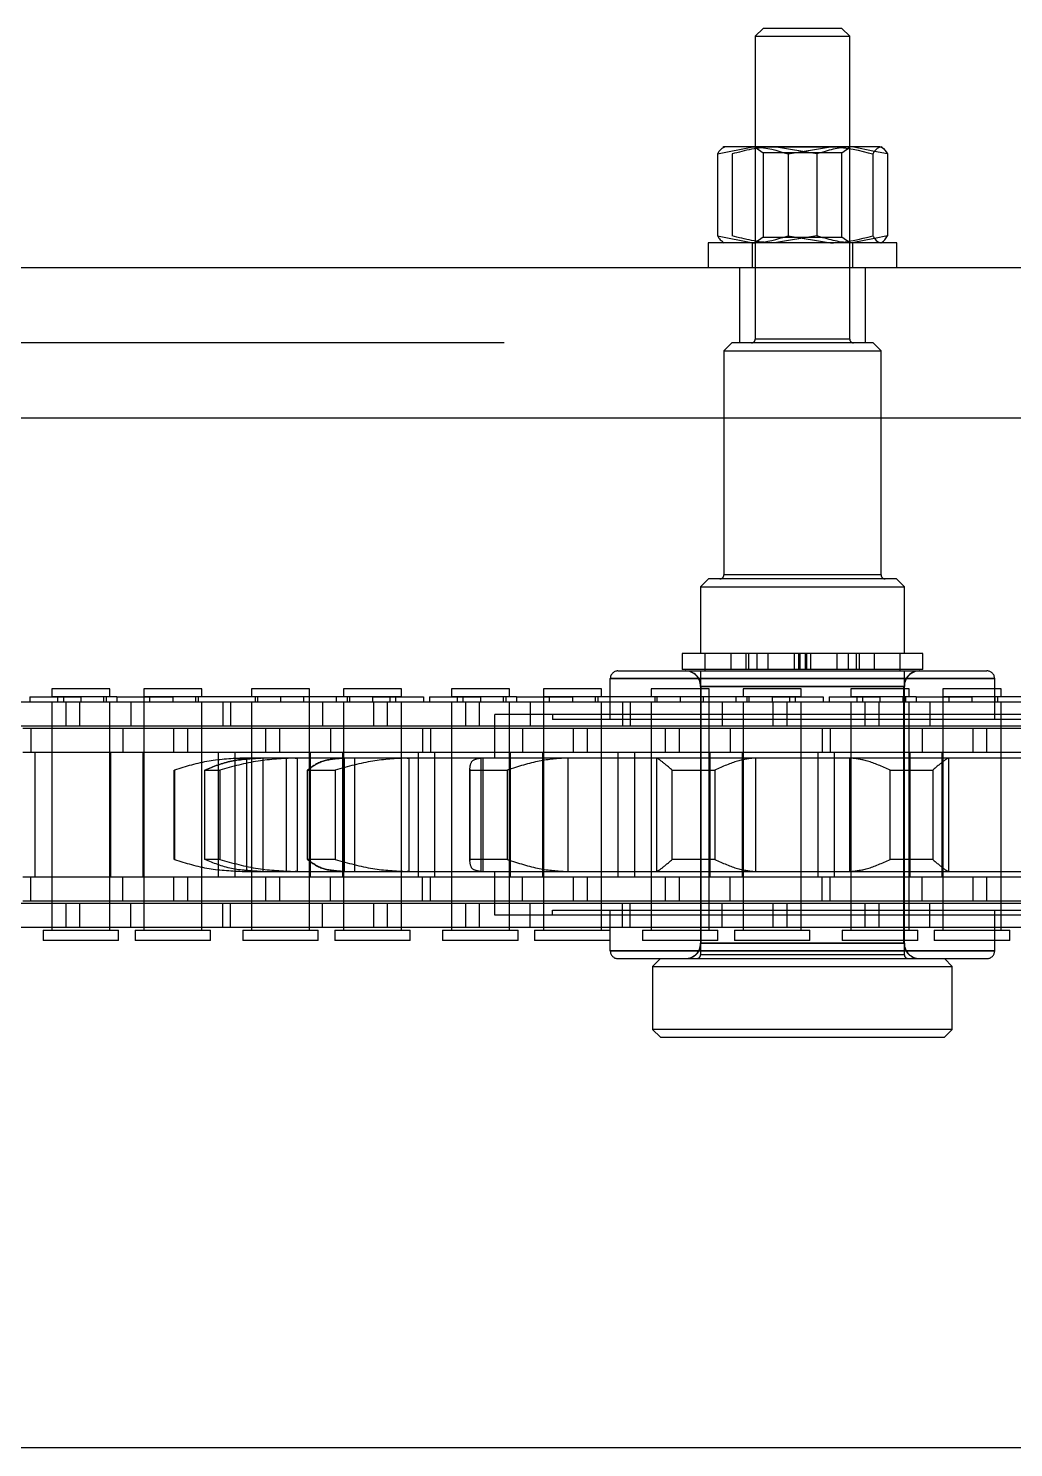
# Model space of a CAD drawing. Header units: metres. Extents: x 0 to 21025, y 0 to 14850.
# Drawn here: x 2607.2 to 2669.8, y 9261.1 to 9351.4 of the extents above; entities that cross this region are included whole.
import ezdxf

# ---------------------------------------------------------------- set-up
doc = ezdxf.new("R2010")
doc.units = ezdxf.units.M
doc.header["$LTSCALE"] = 25
doc.linetypes.add('HIDDEN2', pattern=[4.7625, 3.175, -1.5875])
doc.layers.add('SL4', color=4, linetype='Continuous')
doc.layers.add('ST1', color=7, linetype='HIDDEN2')

msp = doc.modelspace()

# ---------------------------------------------------------------- linework, layer by layer
at = {"layer": 'SL4'}
for p, q in [((2653.904, 9351.384), (2653.404, 9350.884)), ((2658.904, 9351.384), (2653.904, 9351.384)), ((2659.404, 9350.884), (2658.904, 9351.384)), ((2653.404, 9350.884), (2653.404, 9343.849)), ((2653.404, 9350.884), (2659.404, 9350.884)), ((2659.404, 9343.849), (2659.404, 9350.884)), ((2651.01, 9343.402), (2653.249, 9343.849)), ((2651.404, 9343.849), (2651.34, 9343.812)), ((2653.249, 9343.849), (2651.406, 9343.849)), ((2658.186, 9343.849), (2653.249, 9343.849)), ((2655.489, 9343.402), (2658.186, 9343.849)), ((2661.341, 9343.849), (2658.186, 9343.849)), ((2661.468, 9343.812), (2661.404, 9343.849)), ((2651.01, 9343.402), (2651.01, 9338.195)), ((2655.489, 9343.402), (2655.489, 9338.195)), ((2660.883, 9343.402), (2660.883, 9338.195)), ((2661.799, 9343.402), (2660.983, 9343.565)), ((2661.799, 9343.402), (2661.799, 9338.195)), ((2650.404, 9337.749), (2650.404, 9336.149)), ((2662.404, 9337.749), (2650.404, 9337.749)), ((2651.01, 9338.195), (2653.249, 9337.749)), ((2651.34, 9337.786), (2651.404, 9337.749)), ((2655.489, 9338.195), (2658.186, 9337.749)), ((2661.799, 9338.195), (2660.983, 9338.032)), ((2661.404, 9337.749), (2661.468, 9337.786)), ((2662.404, 9336.149), (2662.404, 9337.749)), ((2875.564, 9336.149), (1925.562, 9336.149)), ((2085.802, 9326.624), (2875.564, 9326.624)), ((2085.807, 9261.149), (2875.564, 9261.149))]:
    msp.add_line(p, q, dxfattribs=at)
for points, knots in [([(2651.01, 9343.402), (2651.048, 9343.469), (2651.197, 9343.731), (2651.352, 9343.799), (2651.467, 9343.849)], [0, 0, 0, 0, 0.257551, 1, 1, 1, 1]), ([(2653.249, 9343.849), (2653.302, 9343.848), (2654.059, 9343.842), (2654.8, 9343.614), (2655.489, 9343.402)], [0, 0, 0, 0, 0.0702006, 1, 1, 1, 1]), ([(2658.186, 9343.849), (2658.25, 9343.848), (2659.161, 9343.842), (2660.053, 9343.614), (2660.883, 9343.402)], [0, 0, 0, 0, 0.070201, 1, 1, 1, 1]), ([(2660.883, 9343.402), (2660.922, 9343.469), (2661.071, 9343.731), (2661.226, 9343.799), (2661.341, 9343.849)], [0, 0, 0, 0, 0.257551, 1, 1, 1, 1]), ([(2661.341, 9343.849), (2661.383, 9343.842), (2661.537, 9343.817), (2661.688, 9343.577), (2661.799, 9343.402)], [0, 0, 0, 0, 0.268634, 1, 1, 1, 1]), ([(2651.01, 9338.195), (2651.048, 9338.126), (2651.156, 9337.932), (2651.269, 9337.878), (2651.341, 9337.843)], [0, 0, 0, 0, 0.354732, 1, 1, 1, 1]), ([(2653.249, 9337.749), (2653.302, 9337.749), (2654.059, 9337.755), (2654.8, 9337.983), (2655.489, 9338.195)], [0, 0, 0, 0, 0.0702006, 1, 1, 1, 1]), ([(2658.186, 9337.749), (2658.25, 9337.749), (2659.161, 9337.755), (2660.053, 9337.983), (2660.883, 9338.195)], [0, 0, 0, 0, 0.070201, 1, 1, 1, 1]), ([(2660.883, 9338.195), (2660.922, 9338.128), (2661.071, 9337.866), (2661.226, 9337.799), (2661.341, 9337.749)], [0, 0, 0, 0, 0.257551, 1, 1, 1, 1]), ([(2661.341, 9337.749), (2661.383, 9337.755), (2661.537, 9337.78), (2661.688, 9338.02), (2661.799, 9338.195)], [0, 0, 0, 0, 0.268634, 1, 1, 1, 1])]:
    msp.add_open_spline(points, degree=3, knots=knots, dxfattribs=at)
at = {"layer": 'ST1'}
for p, q in [((2653.404, 9343.849), (2653.404, 9331.634)), ((2657.32, 9343.402), (2654.622, 9343.849)), ((2659.404, 9331.634), (2659.404, 9343.849)), ((2659.404, 9343.823), (2659.404, 9343.849)), ((2660.983, 9343.565), (2659.559, 9343.849)), ((2651.925, 9343.402), (2651.925, 9338.195)), ((2659.404, 9343.823), (2653.404, 9343.823)), ((2653.404, 9343.823), (2653.904, 9343.473)), ((2658.904, 9343.473), (2653.904, 9343.473)), ((2653.904, 9343.473), (2653.904, 9338.099)), ((2657.32, 9343.402), (2657.32, 9338.195)), ((2658.904, 9343.473), (2659.404, 9343.823)), ((2658.904, 9338.099), (2658.904, 9343.473)), ((2653.204, 9337.749), (2653.204, 9336.149)), ((2653.904, 9338.099), (2653.404, 9337.749)), ((2653.904, 9338.099), (2658.904, 9338.099)), ((2657.32, 9338.195), (2654.622, 9337.749)), ((2659.404, 9337.749), (2658.904, 9338.099)), ((2660.983, 9338.032), (2659.559, 9337.749)), ((2659.604, 9336.149), (2659.604, 9337.749)), ((2652.404, 9336.149), (2652.404, 9331.386)), ((2660.404, 9331.386), (2660.404, 9336.149)), ((2875.564, 9331.386), (1875.564, 9331.386)), ((2651.904, 9331.384), (2651.404, 9330.884)), ((2660.904, 9331.384), (2651.904, 9331.384)), ((2659.404, 9331.634), (2653.404, 9331.634)), ((2661.404, 9330.884), (2660.904, 9331.384)), ((2651.404, 9330.884), (2661.404, 9330.884)), ((2651.404, 9330.884), (2651.404, 9316.634)), ((2661.404, 9316.634), (2661.404, 9330.884)), ((2085.802, 9326.624), (2875.564, 9326.624)), ((2650.429, 9316.384), (2649.929, 9315.884)), ((2649.929, 9315.884), (2662.879, 9315.884)), ((2649.929, 9315.884), (2649.929, 9311.629)), ((2662.379, 9316.384), (2650.429, 9316.384)), ((2661.404, 9316.634), (2651.451, 9316.634)), ((2662.879, 9315.884), (2662.379, 9316.384)), ((2662.879, 9311.629), (2662.879, 9315.884)), ((2664.048, 9311.629), (2648.761, 9311.629)), ((2648.761, 9311.629), (2648.761, 9310.629)), ((2650.204, 9311.629), (2650.204, 9310.529)), ((2650.204, 9311.629), (2650.204, 9310.629)), ((2651.857, 9311.629), (2651.857, 9310.629)), ((2652.808, 9311.629), (2652.808, 9310.629)), ((2652.983, 9311.629), (2652.983, 9310.629)), ((2653.5, 9311.629), (2653.5, 9310.629)), ((2654.204, 9311.629), (2654.204, 9310.629)), ((2655.904, 9310.629), (2655.904, 9311.629)), ((2656.154, 9311.629), (2656.154, 9310.629)), ((2656.243, 9311.629), (2656.243, 9310.629)), ((2656.566, 9311.629), (2656.566, 9310.629)), ((2656.654, 9311.629), (2656.654, 9310.629)), ((2656.904, 9311.629), (2656.904, 9310.629)), ((2658.604, 9310.629), (2658.604, 9311.629)), ((2659.308, 9311.629), (2659.308, 9310.629)), ((2659.825, 9311.629), (2659.825, 9310.629)), ((2660, 9311.629), (2660, 9310.629)), ((2660.951, 9311.629), (2660.951, 9310.629)), ((2662.604, 9310.529), (2662.604, 9311.629)), ((2662.604, 9310.629), (2662.604, 9311.629)), ((2664.048, 9310.629), (2664.048, 9311.629)), ((2644.678, 9310.529), (2668.131, 9310.529)), ((2664.048, 9310.629), (2648.761, 9310.629)), ((2649.929, 9310.529), (2649.929, 9292.489)), ((2662.879, 9292.489), (2662.879, 9310.529)), ((2644.189, 9310.04), (2668.619, 9310.04)), ((2644.189, 9307.44), (2644.189, 9310.04)), ((2668.619, 9310.04), (2644.189, 9310.04)), ((2649.929, 9309.551), (2649.929, 9293.216)), ((2662.855, 9309.551), (2649.954, 9309.551)), ((2649.954, 9309.551), (2649.954, 9293.216)), ((2649.954, 9309.551), (2662.855, 9309.551)), ((2662.855, 9293.216), (2662.855, 9309.551)), ((2662.879, 9293.216), (2662.879, 9309.551)), ((2668.619, 9310.04), (2668.619, 9307.44)), ((2607.3, 9308.873), (2607.3, 9308.541)), ((2607.3, 9308.873), (2610.531, 9308.873)), ((2612.376, 9309.384), (2608.686, 9309.384)), ((2608.686, 9309.384), (2608.686, 9308.91)), ((2608.686, 9308.91), (2612.376, 9308.91)), ((2609.055, 9308.91), (2609.055, 9308.541)), ((2609.424, 9308.873), (2609.424, 9308.541)), ((2610.531, 9308.873), (2610.531, 9308.541)), ((2612.827, 9308.873), (2610.531, 9308.873)), ((2612.007, 9308.541), (2612.007, 9308.91)), ((2612.15, 9308.873), (2612.15, 9308.541)), ((2612.376, 9308.91), (2612.376, 9309.384)), ((2612.827, 9308.873), (2616.379, 9308.873)), ((2612.827, 9308.873), (2612.827, 9308.541)), ((2618.224, 9309.384), (2614.534, 9309.384)), ((2614.534, 9309.384), (2614.534, 9308.91)), ((2614.534, 9308.91), (2618.224, 9308.91)), ((2614.534, 9308.873), (2614.534, 9307.021)), ((2614.903, 9308.91), (2614.903, 9308.541)), ((2616.379, 9308.873), (2616.379, 9308.541)), ((2629.079, 9308.873), (2616.379, 9308.873)), ((2617.855, 9308.541), (2617.855, 9308.91)), ((2617.998, 9308.873), (2617.998, 9308.541)), ((2618.224, 9308.91), (2618.224, 9309.384)), ((2625.076, 9309.384), (2621.386, 9309.384)), ((2621.386, 9309.384), (2621.386, 9308.91)), ((2621.386, 9308.91), (2625.076, 9308.91)), ((2621.612, 9308.873), (2621.612, 9308.541)), ((2621.755, 9308.91), (2621.755, 9308.541)), ((2623.231, 9308.873), (2623.231, 9308.541)), ((2624.707, 9308.541), (2624.707, 9308.91)), ((2625.076, 9308.91), (2625.076, 9309.384)), ((2625.076, 9307.021), (2625.076, 9308.873)), ((2626.783, 9308.541), (2626.783, 9308.873)), ((2630.924, 9309.384), (2627.234, 9309.384)), ((2627.234, 9309.384), (2627.234, 9308.91)), ((2627.234, 9308.91), (2630.924, 9308.91)), ((2627.46, 9308.873), (2627.46, 9308.541)), ((2627.603, 9308.91), (2627.603, 9308.541)), ((2629.079, 9308.873), (2629.079, 9308.541)), ((2629.079, 9308.873), (2632.309, 9308.873)), ((2630.186, 9308.873), (2630.186, 9308.541)), ((2630.555, 9308.541), (2630.555, 9308.91)), ((2630.924, 9308.91), (2630.924, 9309.384)), ((2632.309, 9308.873), (2632.309, 9308.541)), ((2632.7, 9308.873), (2632.7, 9308.541)), ((2632.7, 9308.873), (2635.931, 9308.873)), ((2637.776, 9309.384), (2634.086, 9309.384)), ((2634.086, 9309.384), (2634.086, 9308.91)), ((2634.086, 9308.91), (2637.776, 9308.91)), ((2634.455, 9308.91), (2634.455, 9308.541)), ((2634.824, 9308.873), (2634.824, 9308.541)), ((2635.931, 9308.873), (2635.931, 9308.541)), ((2638.227, 9308.873), (2635.931, 9308.873)), ((2637.407, 9308.541), (2637.407, 9308.91)), ((2637.55, 9308.873), (2637.55, 9308.541)), ((2637.776, 9308.91), (2637.776, 9309.384)), ((2638.227, 9308.873), (2641.779, 9308.873)), ((2638.227, 9308.873), (2638.227, 9308.541)), ((2643.624, 9309.384), (2639.934, 9309.384)), ((2639.934, 9309.384), (2639.934, 9308.91)), ((2639.934, 9308.91), (2643.624, 9308.91)), ((2639.934, 9308.873), (2639.934, 9307.021)), ((2640.303, 9308.91), (2640.303, 9308.541)), ((2641.779, 9308.873), (2641.779, 9308.541)), ((2654.479, 9308.873), (2641.779, 9308.873)), ((2643.255, 9308.541), (2643.255, 9308.91)), ((2643.398, 9308.873), (2643.398, 9308.541)), ((2643.624, 9308.91), (2643.624, 9309.384)), ((2650.476, 9309.384), (2646.786, 9309.384)), ((2646.786, 9309.384), (2646.786, 9308.91)), ((2646.786, 9308.91), (2650.476, 9308.91)), ((2647.012, 9308.873), (2647.012, 9308.541)), ((2647.155, 9308.91), (2647.155, 9308.541)), ((2648.631, 9308.873), (2648.631, 9308.541)), ((2650.107, 9308.541), (2650.107, 9308.91)), ((2650.476, 9308.91), (2650.476, 9309.384)), ((2650.476, 9307.021), (2650.476, 9308.873)), ((2652.183, 9308.541), (2652.183, 9308.873)), ((2656.324, 9309.384), (2652.634, 9309.384)), ((2652.634, 9309.384), (2652.634, 9308.91)), ((2652.634, 9308.91), (2656.324, 9308.91)), ((2652.86, 9308.873), (2652.86, 9308.541)), ((2653.003, 9308.91), (2653.003, 9308.541)), ((2654.479, 9308.873), (2654.479, 9308.541)), ((2654.479, 9308.873), (2657.709, 9308.873)), ((2655.586, 9308.873), (2655.586, 9308.541)), ((2655.955, 9308.541), (2655.955, 9308.91)), ((2656.324, 9308.91), (2656.324, 9309.384)), ((2657.709, 9308.873), (2657.709, 9308.541)), ((2658.1, 9308.873), (2658.1, 9308.541)), ((2658.1, 9308.873), (2661.331, 9308.873)), ((2663.176, 9309.384), (2659.486, 9309.384)), ((2659.486, 9309.384), (2659.486, 9308.91)), ((2659.486, 9308.91), (2663.176, 9308.91)), ((2659.855, 9308.91), (2659.855, 9308.541)), ((2660.224, 9308.873), (2660.224, 9308.541)), ((2661.331, 9308.873), (2661.331, 9308.541)), ((2663.627, 9308.873), (2661.331, 9308.873)), ((2662.807, 9308.541), (2662.807, 9308.91)), ((2662.95, 9308.873), (2662.95, 9308.541)), ((2663.176, 9308.91), (2663.176, 9309.384)), ((2663.627, 9308.873), (2667.179, 9308.873)), ((2663.627, 9308.873), (2663.627, 9308.541)), ((2669.024, 9309.384), (2665.334, 9309.384)), ((2665.334, 9309.384), (2665.334, 9308.91)), ((2665.334, 9308.91), (2669.024, 9308.91)), ((2665.334, 9308.873), (2665.334, 9307.021)), ((2665.703, 9308.91), (2665.703, 9308.541)), ((2667.179, 9308.873), (2667.179, 9308.541)), ((2679.879, 9308.873), (2667.179, 9308.873)), ((2668.655, 9308.541), (2668.655, 9308.91)), ((2668.798, 9308.873), (2668.798, 9308.541)), ((2669.024, 9308.91), (2669.024, 9309.384)), ((2609.599, 9308.541), (2600.504, 9308.541)), ((2608.686, 9308.541), (2608.686, 9307.021)), ((2608.686, 9308.541), (2608.686, 9294.042)), ((2610.459, 9308.541), (2609.599, 9308.541)), ((2609.599, 9307.021), (2609.599, 9308.541)), ((2619.554, 9308.541), (2610.459, 9308.541)), ((2610.459, 9308.541), (2610.459, 9307.021)), ((2612.376, 9307.021), (2612.376, 9308.541)), ((2612.376, 9294.042), (2612.376, 9308.541)), ((2613.706, 9308.541), (2613.706, 9307.021)), ((2614.534, 9308.541), (2614.534, 9294.042)), ((2618.224, 9307.021), (2618.224, 9308.541)), ((2618.224, 9294.042), (2618.224, 9308.541)), ((2619.554, 9308.541), (2619.554, 9307.021)), ((2625.904, 9308.541), (2619.554, 9308.541)), ((2620.056, 9308.541), (2620.056, 9307.021)), ((2621.386, 9308.541), (2621.386, 9307.021)), ((2621.386, 9308.541), (2621.386, 9294.042)), ((2625.076, 9294.042), (2625.076, 9308.541)), ((2625.904, 9308.541), (2625.904, 9307.021)), ((2634.999, 9308.541), (2625.904, 9308.541)), ((2627.234, 9308.541), (2627.234, 9307.021)), ((2627.234, 9308.541), (2627.234, 9294.042)), ((2629.151, 9307.021), (2629.151, 9308.541)), ((2630.011, 9308.541), (2630.011, 9307.021)), ((2630.924, 9307.021), (2630.924, 9308.541)), ((2630.924, 9294.042), (2630.924, 9308.541)), ((2634.086, 9308.541), (2634.086, 9307.021)), ((2634.086, 9308.541), (2634.086, 9294.042)), ((2635.859, 9308.541), (2634.999, 9308.541)), ((2634.999, 9307.021), (2634.999, 9308.541)), ((2644.954, 9308.541), (2635.859, 9308.541)), ((2635.859, 9308.541), (2635.859, 9307.021)), ((2675.948, 9307.759), (2636.86, 9307.759)), ((2636.86, 9304.989), (2636.86, 9307.759)), ((2637.776, 9307.021), (2637.776, 9308.541)), ((2637.776, 9294.042), (2637.776, 9308.541)), ((2639.106, 9308.541), (2639.106, 9307.021)), ((2639.934, 9308.541), (2639.934, 9294.042)), ((2640.525, 9307.759), (2640.525, 9307.44)), ((2643.624, 9307.021), (2643.624, 9308.541)), ((2643.624, 9294.042), (2643.624, 9308.541)), ((2644.954, 9308.541), (2644.954, 9307.021)), ((2651.304, 9308.541), (2644.954, 9308.541)), ((2645.456, 9308.541), (2645.456, 9307.021)), ((2646.786, 9308.541), (2646.786, 9307.021)), ((2646.786, 9308.541), (2646.786, 9294.042)), ((2650.476, 9294.042), (2650.476, 9308.541)), ((2651.304, 9308.541), (2651.304, 9307.021)), ((2660.399, 9308.541), (2651.304, 9308.541)), ((2652.634, 9308.541), (2652.634, 9307.021)), ((2652.634, 9308.541), (2652.634, 9294.042)), ((2654.551, 9307.021), (2654.551, 9308.541)), ((2655.411, 9308.541), (2655.411, 9307.021)), ((2656.324, 9307.021), (2656.324, 9308.541)), ((2656.324, 9294.042), (2656.324, 9308.541)), ((2659.486, 9308.541), (2659.486, 9307.021)), ((2659.486, 9308.541), (2659.486, 9294.042)), ((2661.259, 9308.541), (2660.399, 9308.541)), ((2660.399, 9307.021), (2660.399, 9308.541)), ((2670.354, 9308.541), (2661.259, 9308.541)), ((2661.259, 9308.541), (2661.259, 9307.021)), ((2663.176, 9307.021), (2663.176, 9308.541)), ((2663.176, 9294.042), (2663.176, 9308.541)), ((2664.506, 9308.541), (2664.506, 9307.021)), ((2665.334, 9308.541), (2665.334, 9294.042)), ((2669.024, 9307.021), (2669.024, 9308.541)), ((2669.024, 9294.042), (2669.024, 9308.541)), ((2609.599, 9307.021), (2600.504, 9307.021)), ((2613.204, 9306.869), (2606.854, 9306.869)), ((2607.356, 9306.869), (2607.356, 9305.349)), ((2608.686, 9306.869), (2608.686, 9305.349)), ((2610.459, 9307.021), (2609.599, 9307.021)), ((2619.554, 9307.021), (2610.459, 9307.021)), ((2612.376, 9305.349), (2612.376, 9306.869)), ((2613.204, 9306.869), (2613.204, 9305.349)), ((2622.299, 9306.869), (2613.204, 9306.869)), ((2614.534, 9306.869), (2614.534, 9305.349)), ((2616.451, 9305.349), (2616.451, 9306.869)), ((2617.311, 9306.869), (2617.311, 9305.349)), ((2618.224, 9305.349), (2618.224, 9306.869)), ((2625.904, 9307.021), (2619.554, 9307.021)), ((2621.386, 9306.869), (2621.386, 9305.349)), ((2623.159, 9306.869), (2622.299, 9306.869)), ((2622.299, 9305.349), (2622.299, 9306.869)), ((2632.254, 9306.869), (2623.159, 9306.869)), ((2623.159, 9306.869), (2623.159, 9305.349)), ((2625.076, 9305.349), (2625.076, 9306.869)), ((2634.999, 9307.021), (2625.904, 9307.021)), ((2626.406, 9306.869), (2626.406, 9305.349)), ((2627.234, 9306.869), (2627.234, 9305.349)), ((2630.924, 9305.349), (2630.924, 9306.869)), ((2632.254, 9306.869), (2632.254, 9305.349)), ((2638.604, 9306.869), (2632.254, 9306.869)), ((2632.756, 9306.869), (2632.756, 9305.349)), ((2634.086, 9306.869), (2634.086, 9305.349)), ((2635.859, 9307.021), (2634.999, 9307.021)), ((2644.954, 9307.021), (2635.859, 9307.021)), ((2637.776, 9305.349), (2637.776, 9306.869)), ((2638.604, 9306.869), (2638.604, 9305.349)), ((2647.699, 9306.869), (2638.604, 9306.869)), ((2639.934, 9306.869), (2639.934, 9305.349)), ((2672.284, 9307.44), (2640.525, 9307.44)), ((2641.851, 9305.349), (2641.851, 9306.869)), ((2642.711, 9306.869), (2642.711, 9305.349)), ((2643.624, 9305.349), (2643.624, 9306.869)), ((2651.304, 9307.021), (2644.954, 9307.021)), ((2646.786, 9306.869), (2646.786, 9305.349)), ((2648.559, 9306.869), (2647.699, 9306.869)), ((2647.699, 9305.349), (2647.699, 9306.869)), ((2657.654, 9306.869), (2648.559, 9306.869)), ((2648.559, 9306.869), (2648.559, 9305.349)), ((2650.476, 9305.349), (2650.476, 9306.869)), ((2660.399, 9307.021), (2651.304, 9307.021)), ((2651.806, 9306.869), (2651.806, 9305.349)), ((2652.634, 9306.869), (2652.634, 9305.349)), ((2656.324, 9305.349), (2656.324, 9306.869)), ((2657.654, 9306.869), (2657.654, 9305.349)), ((2664.004, 9306.869), (2657.654, 9306.869)), ((2658.156, 9306.869), (2658.156, 9305.349)), ((2659.486, 9306.869), (2659.486, 9305.349)), ((2661.259, 9307.021), (2660.399, 9307.021)), ((2670.354, 9307.021), (2661.259, 9307.021)), ((2663.176, 9305.349), (2663.176, 9306.869)), ((2664.004, 9306.869), (2664.004, 9305.349)), ((2673.099, 9306.869), (2664.004, 9306.869)), ((2665.334, 9306.869), (2665.334, 9305.349)), ((2667.251, 9305.349), (2667.251, 9306.869)), ((2668.111, 9306.869), (2668.111, 9305.349)), ((2669.024, 9305.349), (2669.024, 9306.869)), ((2613.204, 9305.349), (2606.854, 9305.349)), ((2607.639, 9297.419), (2607.639, 9305.349)), ((2608.686, 9305.349), (2608.686, 9297.419)), ((2612.376, 9297.419), (2612.376, 9305.349)), ((2612.419, 9305.349), (2612.419, 9297.419)), ((2622.299, 9305.349), (2613.204, 9305.349)), ((2614.491, 9297.419), (2614.491, 9305.349)), ((2614.534, 9305.349), (2614.534, 9297.419)), ((2618.224, 9297.419), (2618.224, 9305.349)), ((2619.271, 9305.349), (2619.271, 9297.419)), ((2620.339, 9297.419), (2620.339, 9305.349)), ((2621.386, 9305.349), (2621.386, 9297.419)), ((2623.159, 9305.349), (2622.299, 9305.349)), ((2632.254, 9305.349), (2623.159, 9305.349)), ((2625.076, 9297.419), (2625.076, 9305.349)), ((2625.119, 9305.349), (2625.119, 9297.419)), ((2627.191, 9297.419), (2627.191, 9305.349)), ((2627.234, 9305.349), (2627.234, 9297.419)), ((2630.924, 9297.419), (2630.924, 9305.349)), ((2631.971, 9305.349), (2631.971, 9297.419)), ((2638.604, 9305.349), (2632.254, 9305.349)), ((2633.039, 9297.419), (2633.039, 9305.349)), ((2634.086, 9305.349), (2634.086, 9297.419)), ((2637.776, 9297.419), (2637.776, 9305.349)), ((2637.819, 9305.349), (2637.819, 9297.419)), ((2647.699, 9305.349), (2638.604, 9305.349)), ((2639.891, 9297.419), (2639.891, 9305.349)), ((2639.934, 9305.349), (2639.934, 9297.419)), ((2643.624, 9297.419), (2643.624, 9305.349)), ((2644.671, 9305.349), (2644.671, 9297.419)), ((2645.739, 9297.419), (2645.739, 9305.349)), ((2646.786, 9305.349), (2646.786, 9297.419)), ((2648.559, 9305.349), (2647.699, 9305.349)), ((2657.654, 9305.349), (2648.559, 9305.349)), ((2650.476, 9297.419), (2650.476, 9305.349)), ((2650.519, 9305.349), (2650.519, 9297.419)), ((2652.591, 9297.419), (2652.591, 9305.349)), ((2652.634, 9305.349), (2652.634, 9297.419)), ((2656.324, 9297.419), (2656.324, 9305.349)), ((2657.371, 9305.349), (2657.371, 9297.419)), ((2664.004, 9305.349), (2657.654, 9305.349)), ((2658.439, 9297.419), (2658.439, 9305.349)), ((2659.486, 9305.349), (2659.486, 9297.419)), ((2663.176, 9297.419), (2663.176, 9305.349)), ((2663.219, 9305.349), (2663.219, 9297.419)), ((2673.099, 9305.349), (2664.004, 9305.349)), ((2665.291, 9297.419), (2665.291, 9305.349)), ((2665.334, 9305.349), (2665.334, 9297.419)), ((2669.024, 9297.419), (2669.024, 9305.349)), ((2616.464, 9304.227), (2616.488, 9304.227)), ((2616.464, 9298.541), (2616.464, 9304.227)), ((2616.488, 9304.227), (2616.488, 9298.541)), ((2618.426, 9304.227), (2619.364, 9304.227)), ((2618.426, 9298.541), (2618.426, 9304.227)), ((2619.364, 9304.227), (2619.364, 9298.541)), ((2620.317, 9304.98), (2620.797, 9304.989)), ((2620.938, 9304.989), (2620.797, 9304.989)), ((2621.064, 9304.989), (2620.938, 9304.989)), ((2620.938, 9304.989), (2621.064, 9304.989)), ((2621.064, 9304.989), (2621.064, 9297.779)), ((2621.994, 9304.989), (2621.064, 9304.989)), ((2624.159, 9304.989), (2621.994, 9304.989)), ((2622.103, 9304.989), (2622.103, 9297.779)), ((2623.601, 9297.779), (2623.601, 9304.989)), ((2624.287, 9304.989), (2624.159, 9304.989)), ((2624.159, 9304.989), (2624.287, 9304.989)), ((2624.287, 9304.989), (2624.287, 9297.779)), ((2627.201, 9304.989), (2624.287, 9304.989)), ((2624.945, 9304.227), (2626.708, 9304.227)), ((2624.945, 9298.541), (2624.945, 9304.227)), ((2626.708, 9304.227), (2626.708, 9298.541)), ((2631.27, 9304.989), (2627.201, 9304.989)), ((2627.279, 9304.989), (2627.279, 9297.779)), ((2627.948, 9297.779), (2627.948, 9304.989)), ((2631.385, 9304.989), (2631.27, 9304.989)), ((2631.27, 9304.989), (2631.385, 9304.989)), ((2631.385, 9304.989), (2631.385, 9297.779)), ((2635.93, 9304.989), (2631.385, 9304.989)), ((2635.256, 9304.284), (2635.256, 9298.483)), ((2635.258, 9304.227), (2637.634, 9304.227)), ((2635.258, 9298.541), (2635.258, 9304.227)), ((2641.412, 9304.989), (2635.93, 9304.989)), ((2635.968, 9304.989), (2635.968, 9297.779)), ((2636.118, 9297.779), (2636.118, 9304.989)), ((2637.634, 9304.227), (2637.634, 9298.541)), ((2641.5, 9304.989), (2641.412, 9304.989)), ((2641.5, 9304.989), (2641.5, 9297.779)), ((2647.122, 9304.989), (2641.5, 9304.989)), ((2647.122, 9304.989), (2647.122, 9297.779)), ((2647.129, 9304.989), (2647.122, 9304.989)), ((2653.362, 9304.989), (2647.129, 9304.989)), ((2648.122, 9304.227), (2650.823, 9304.227)), ((2648.122, 9298.541), (2648.122, 9304.227)), ((2650.823, 9304.227), (2650.823, 9298.541)), ((2653.412, 9304.989), (2653.362, 9304.989)), ((2653.412, 9304.989), (2653.412, 9297.779)), ((2659.396, 9304.989), (2653.412, 9304.989)), ((2659.396, 9304.989), (2659.396, 9297.779)), ((2659.446, 9304.989), (2659.396, 9304.989)), ((2665.68, 9304.989), (2659.446, 9304.989)), ((2661.985, 9304.227), (2664.686, 9304.227)), ((2661.985, 9298.541), (2661.985, 9304.227)), ((2664.686, 9304.227), (2664.686, 9298.541)), ((2665.686, 9304.989), (2665.68, 9304.989)), ((2665.686, 9304.989), (2665.686, 9297.779)), ((2671.309, 9304.989), (2665.686, 9304.989)), ((2616.488, 9298.541), (2616.464, 9298.541)), ((2619.364, 9298.541), (2618.426, 9298.541)), ((2626.708, 9298.541), (2624.945, 9298.541)), ((2637.634, 9298.541), (2635.258, 9298.541)), ((2650.823, 9298.541), (2648.122, 9298.541)), ((2664.686, 9298.541), (2661.985, 9298.541)), ((2613.204, 9297.419), (2606.854, 9297.419)), ((2607.356, 9295.899), (2607.356, 9297.419)), ((2608.686, 9297.419), (2608.686, 9295.899)), ((2612.376, 9295.899), (2612.376, 9297.419)), ((2613.204, 9295.899), (2613.204, 9297.419)), ((2622.299, 9297.419), (2613.204, 9297.419)), ((2614.534, 9297.419), (2614.534, 9295.899)), ((2616.451, 9295.899), (2616.451, 9297.419)), ((2617.311, 9297.419), (2617.311, 9295.899)), ((2618.224, 9295.899), (2618.224, 9297.419)), ((2620.797, 9297.779), (2620.938, 9297.779)), ((2620.938, 9297.779), (2621.064, 9297.779)), ((2621.064, 9297.779), (2620.938, 9297.779)), ((2621.064, 9297.779), (2621.994, 9297.779)), ((2621.386, 9297.419), (2621.386, 9295.899)), ((2621.994, 9297.779), (2624.159, 9297.779)), ((2623.159, 9297.419), (2622.299, 9297.419)), ((2622.299, 9295.899), (2622.299, 9297.419)), ((2632.254, 9297.419), (2623.159, 9297.419)), ((2623.159, 9297.419), (2623.159, 9295.899)), ((2624.159, 9297.779), (2624.287, 9297.779)), ((2624.287, 9297.779), (2624.159, 9297.779)), ((2624.287, 9297.779), (2627.201, 9297.779)), ((2625.076, 9295.899), (2625.076, 9297.419)), ((2626.406, 9295.899), (2626.406, 9297.419)), ((2627.201, 9297.779), (2631.27, 9297.779)), ((2627.234, 9297.419), (2627.234, 9295.899)), ((2630.924, 9295.899), (2630.924, 9297.419)), ((2631.27, 9297.779), (2631.385, 9297.779)), ((2631.385, 9297.779), (2631.27, 9297.779)), ((2631.385, 9297.779), (2635.93, 9297.779)), ((2632.254, 9295.899), (2632.254, 9297.419)), ((2638.604, 9297.419), (2632.254, 9297.419)), ((2632.756, 9295.899), (2632.756, 9297.419)), ((2634.086, 9297.419), (2634.086, 9295.899)), ((2635.93, 9297.779), (2641.412, 9297.779)), ((2636.86, 9295.009), (2636.86, 9297.779)), ((2637.776, 9295.899), (2637.776, 9297.419)), ((2638.604, 9295.899), (2638.604, 9297.419)), ((2647.699, 9297.419), (2638.604, 9297.419)), ((2639.934, 9297.419), (2639.934, 9295.899)), ((2641.412, 9297.779), (2641.5, 9297.779)), ((2641.5, 9297.779), (2647.122, 9297.779)), ((2641.851, 9295.899), (2641.851, 9297.419)), ((2642.711, 9297.419), (2642.711, 9295.899)), ((2643.624, 9295.899), (2643.624, 9297.419)), ((2646.786, 9297.419), (2646.786, 9295.899)), ((2647.122, 9297.779), (2647.129, 9297.779)), ((2647.129, 9297.779), (2653.362, 9297.779)), ((2648.559, 9297.419), (2647.699, 9297.419)), ((2647.699, 9295.899), (2647.699, 9297.419)), ((2657.654, 9297.419), (2648.559, 9297.419)), ((2648.559, 9297.419), (2648.559, 9295.899)), ((2650.476, 9295.899), (2650.476, 9297.419)), ((2651.806, 9295.899), (2651.806, 9297.419)), ((2652.634, 9297.419), (2652.634, 9295.899)), ((2653.362, 9297.779), (2653.412, 9297.779)), ((2653.412, 9297.779), (2659.396, 9297.779)), ((2656.324, 9295.899), (2656.324, 9297.419)), ((2657.654, 9295.899), (2657.654, 9297.419)), ((2664.004, 9297.419), (2657.654, 9297.419)), ((2658.156, 9295.899), (2658.156, 9297.419)), ((2659.396, 9297.779), (2659.446, 9297.779)), ((2659.446, 9297.779), (2665.68, 9297.779)), ((2659.486, 9297.419), (2659.486, 9295.899)), ((2663.176, 9295.899), (2663.176, 9297.419)), ((2664.004, 9295.899), (2664.004, 9297.419)), ((2673.099, 9297.419), (2664.004, 9297.419)), ((2665.334, 9297.419), (2665.334, 9295.899)), ((2665.68, 9297.779), (2665.686, 9297.779)), ((2665.686, 9297.779), (2671.309, 9297.779)), ((2667.251, 9295.899), (2667.251, 9297.419)), ((2668.111, 9297.419), (2668.111, 9295.899)), ((2669.024, 9295.899), (2669.024, 9297.419)), ((2609.599, 9295.747), (2600.504, 9295.747)), ((2613.204, 9295.899), (2606.854, 9295.899)), ((2608.686, 9295.747), (2608.686, 9294.227)), ((2610.459, 9295.747), (2609.599, 9295.747)), ((2609.599, 9294.227), (2609.599, 9295.747)), ((2619.554, 9295.747), (2610.459, 9295.747)), ((2610.459, 9295.747), (2610.459, 9294.227)), ((2612.376, 9294.227), (2612.376, 9295.747)), ((2622.299, 9295.899), (2613.204, 9295.899)), ((2613.706, 9294.227), (2613.706, 9295.747)), ((2614.534, 9295.747), (2614.534, 9294.227)), ((2618.224, 9294.227), (2618.224, 9295.747)), ((2619.554, 9294.227), (2619.554, 9295.747)), ((2625.904, 9295.747), (2619.554, 9295.747)), ((2620.056, 9294.227), (2620.056, 9295.747)), ((2621.386, 9295.747), (2621.386, 9294.227)), ((2623.159, 9295.899), (2622.299, 9295.899)), ((2632.254, 9295.899), (2623.159, 9295.899)), ((2625.076, 9294.227), (2625.076, 9295.747)), ((2625.904, 9294.227), (2625.904, 9295.747)), ((2634.999, 9295.747), (2625.904, 9295.747)), ((2627.234, 9295.747), (2627.234, 9294.227)), ((2629.151, 9294.227), (2629.151, 9295.747)), ((2630.011, 9295.747), (2630.011, 9294.227)), ((2630.924, 9294.227), (2630.924, 9295.747)), ((2638.604, 9295.899), (2632.254, 9295.899)), ((2634.086, 9295.747), (2634.086, 9294.227)), ((2635.859, 9295.747), (2634.999, 9295.747)), ((2634.999, 9294.227), (2634.999, 9295.747)), ((2644.954, 9295.747), (2635.859, 9295.747)), ((2635.859, 9295.747), (2635.859, 9294.227)), ((2637.776, 9294.227), (2637.776, 9295.747)), ((2647.699, 9295.899), (2638.604, 9295.899)), ((2639.106, 9294.227), (2639.106, 9295.747)), ((2639.934, 9295.747), (2639.934, 9294.227)), ((2640.525, 9295.009), (2640.525, 9295.327)), ((2640.525, 9295.327), (2672.284, 9295.327)), ((2643.624, 9294.227), (2643.624, 9295.747)), ((2644.189, 9292.727), (2644.189, 9295.327)), ((2644.954, 9294.227), (2644.954, 9295.747)), ((2651.304, 9295.747), (2644.954, 9295.747)), ((2645.456, 9294.227), (2645.456, 9295.747)), ((2646.786, 9295.747), (2646.786, 9294.227)), ((2648.559, 9295.899), (2647.699, 9295.899)), ((2657.654, 9295.899), (2648.559, 9295.899)), ((2650.476, 9294.227), (2650.476, 9295.747)), ((2651.304, 9294.227), (2651.304, 9295.747)), ((2660.399, 9295.747), (2651.304, 9295.747)), ((2652.634, 9295.747), (2652.634, 9294.227)), ((2654.551, 9294.227), (2654.551, 9295.747)), ((2655.411, 9295.747), (2655.411, 9294.227)), ((2656.324, 9294.227), (2656.324, 9295.747)), ((2664.004, 9295.899), (2657.654, 9295.899)), ((2659.486, 9295.747), (2659.486, 9294.227)), ((2661.259, 9295.747), (2660.399, 9295.747)), ((2660.399, 9294.227), (2660.399, 9295.747)), ((2670.354, 9295.747), (2661.259, 9295.747)), ((2661.259, 9295.747), (2661.259, 9294.227)), ((2663.176, 9294.227), (2663.176, 9295.747)), ((2673.099, 9295.899), (2664.004, 9295.899)), ((2664.506, 9294.227), (2664.506, 9295.747)), ((2665.334, 9295.747), (2665.334, 9294.227)), ((2668.619, 9295.327), (2668.619, 9292.727)), ((2669.024, 9294.227), (2669.024, 9295.747)), ((2609.599, 9294.227), (2600.504, 9294.227)), ((2610.459, 9294.227), (2609.599, 9294.227)), ((2619.554, 9294.227), (2610.459, 9294.227)), ((2625.904, 9294.227), (2619.554, 9294.227)), ((2634.999, 9294.227), (2625.904, 9294.227)), ((2635.859, 9294.227), (2634.999, 9294.227)), ((2644.954, 9294.227), (2635.859, 9294.227)), ((2675.948, 9295.009), (2636.86, 9295.009)), ((2651.304, 9294.227), (2644.954, 9294.227)), ((2660.399, 9294.227), (2651.304, 9294.227)), ((2661.259, 9294.227), (2660.399, 9294.227)), ((2670.354, 9294.227), (2661.259, 9294.227)), ((2608.132, 9294.042), (2612.929, 9294.042)), ((2608.132, 9294.042), (2608.132, 9293.384)), ((2612.929, 9293.384), (2608.132, 9293.384)), ((2612.929, 9293.384), (2612.929, 9294.042)), ((2613.98, 9294.042), (2618.777, 9294.042)), ((2613.98, 9294.042), (2613.98, 9293.384)), ((2618.777, 9293.384), (2613.98, 9293.384)), ((2618.777, 9293.384), (2618.777, 9294.042)), ((2620.832, 9294.042), (2625.629, 9294.042)), ((2620.832, 9294.042), (2620.832, 9293.384)), ((2625.629, 9293.384), (2620.832, 9293.384)), ((2625.629, 9293.384), (2625.629, 9294.042)), ((2626.68, 9294.042), (2631.477, 9294.042)), ((2626.68, 9294.042), (2626.68, 9293.384)), ((2631.477, 9293.384), (2626.68, 9293.384)), ((2631.477, 9293.384), (2631.477, 9294.042)), ((2633.532, 9294.042), (2638.329, 9294.042)), ((2633.532, 9294.042), (2633.532, 9293.384)), ((2638.329, 9293.384), (2633.532, 9293.384)), ((2638.329, 9293.384), (2638.329, 9294.042)), ((2639.38, 9294.042), (2644.177, 9294.042)), ((2639.38, 9294.042), (2639.38, 9293.384)), ((2644.177, 9293.384), (2639.38, 9293.384)), ((2644.177, 9293.384), (2644.177, 9294.042)), ((2646.232, 9294.042), (2651.029, 9294.042)), ((2646.232, 9294.042), (2646.232, 9293.384)), ((2651.029, 9293.384), (2646.232, 9293.384)), ((2651.029, 9293.384), (2651.029, 9294.042)), ((2652.08, 9294.042), (2656.877, 9294.042)), ((2652.08, 9294.042), (2652.08, 9293.384)), ((2656.877, 9293.384), (2652.08, 9293.384)), ((2656.877, 9293.384), (2656.877, 9294.042)), ((2658.932, 9294.042), (2663.729, 9294.042)), ((2658.932, 9294.042), (2658.932, 9293.384)), ((2663.729, 9293.384), (2658.932, 9293.384)), ((2663.729, 9293.384), (2663.729, 9294.042)), ((2664.78, 9294.042), (2669.577, 9294.042)), ((2664.78, 9294.042), (2664.78, 9293.384)), ((2669.577, 9293.384), (2664.78, 9293.384)), ((2669.577, 9293.384), (2669.577, 9294.042)), ((2644.189, 9292.727), (2668.619, 9292.727)), ((2668.619, 9292.727), (2644.189, 9292.727)), ((2662.879, 9292.489), (2649.929, 9292.489)), ((2662.855, 9293.216), (2649.954, 9293.216)), ((2649.954, 9293.216), (2662.855, 9293.216)), ((2644.678, 9292.239), (2668.131, 9292.239)), ((2647.379, 9292.239), (2646.879, 9291.739)), ((2646.879, 9291.739), (2665.929, 9291.739)), ((2646.879, 9291.739), (2646.879, 9287.739)), ((2665.929, 9291.739), (2665.429, 9292.239)), ((2665.929, 9287.739), (2665.929, 9291.739)), ((2665.929, 9287.739), (2646.879, 9287.739)), ((2646.879, 9287.739), (2647.379, 9287.239)), ((2647.379, 9287.239), (2665.429, 9287.239)), ((2665.429, 9287.239), (2665.929, 9287.739))]:
    msp.add_line(p, q, dxfattribs=at)
for centre, radius, start, end in [((2653.154, 9331.634), 0.25, 270, 0), ((2659.654, 9331.634), 0.25, 180, 270), ((2651.154, 9316.634), 0.25, 270, 0), ((2661.654, 9316.634), 0.25, 180, 270), ((2644.678, 9310.04), 0.489, 90, 180), ((2648.952, 9309.551), 0.977, 0, 90), ((2648.978, 9309.553), 0.975, 359.89099, 89.89057), ((2663.83, 9309.553), 0.975, 90.10943, 180.10901), ((2663.856, 9309.551), 0.977, 90, 180), ((2668.131, 9310.04), 0.489, 0, 90), ((2644.678, 9292.727), 0.489, 180, 270), ((2648.952, 9293.216), 0.977, 270, 0), ((2648.978, 9293.214), 0.975, 270.10943, 0.10901), ((2649.679, 9292.489), 0.25, 270, 0), ((2663.83, 9293.214), 0.975, 179.89099, 269.89057), ((2663.856, 9293.216), 0.977, 180, 270), ((2663.129, 9292.489), 0.25, 180, 270), ((2668.131, 9292.727), 0.489, 270, 0)]:
    msp.add_arc(centre, radius, start, end, dxfattribs=at)
for points, knots in [([(2654.622, 9343.849), (2654.558, 9343.848), (2653.648, 9343.842), (2652.755, 9343.614), (2651.925, 9343.402)], [0, 0, 0, 0, 0.070201, 1, 1, 1, 1]), ([(2659.559, 9343.849), (2659.506, 9343.848), (2658.75, 9343.842), (2658.009, 9343.614), (2657.32, 9343.402)], [0, 0, 0, 0, 0.0702006, 1, 1, 1, 1]), ([(2654.622, 9337.749), (2654.558, 9337.749), (2653.648, 9337.755), (2652.755, 9337.983), (2651.925, 9338.195)], [0, 0, 0, 0, 0.070201, 1, 1, 1, 1]), ([(2659.559, 9337.749), (2659.506, 9337.749), (2658.75, 9337.755), (2658.009, 9337.983), (2657.32, 9338.195)], [0, 0, 0, 0, 0.0702006, 1, 1, 1, 1]), ([(2620.938, 9304.989), (2620.172, 9304.953), (2618.591, 9304.88), (2617.203, 9304.449), (2616.488, 9304.227)], [0, 0, 0, 0, 0.484725, 1, 1, 1, 1]), ([(2618.426, 9304.227), (2618.964, 9304.449), (2620.009, 9304.88), (2621.346, 9304.953), (2621.994, 9304.989)], [0, 0, 0, 0, 0.5152637, 1, 1, 1, 1]), ([(2621.994, 9304.989), (2621.346, 9304.953), (2620.009, 9304.88), (2618.964, 9304.449), (2618.426, 9304.227)], [0, 0, 0, 0, 0.484736, 1, 1, 1, 1]), ([(2624.159, 9304.989), (2623.368, 9304.953), (2621.735, 9304.88), (2620.17, 9304.449), (2619.364, 9304.227)], [0, 0, 0, 0, 0.484722, 1, 1, 1, 1]), ([(2624.945, 9304.227), (2625.241, 9304.449), (2625.816, 9304.88), (2626.749, 9304.953), (2627.201, 9304.989)], [0, 0, 0, 0, 0.515263, 1, 1, 1, 1]), ([(2627.201, 9304.989), (2626.749, 9304.953), (2625.816, 9304.88), (2625.241, 9304.449), (2624.945, 9304.227)], [0, 0, 0, 0, 0.484737, 1, 1, 1, 1]), ([(2631.27, 9304.989), (2630.548, 9304.953), (2629.06, 9304.88), (2627.508, 9304.449), (2626.708, 9304.227)], [0, 0, 0, 0, 0.484736, 1, 1, 1, 1]), ([(2635.258, 9304.227), (2635.277, 9304.449), (2635.312, 9304.88), (2635.728, 9304.953), (2635.93, 9304.989)], [0, 0, 0, 0, 0.51526, 1, 1, 1, 1]), ([(2641.412, 9304.989), (2640.847, 9304.953), (2639.683, 9304.88), (2638.331, 9304.449), (2637.634, 9304.227)], [0, 0, 0, 0, 0.4847365, 1, 1, 1, 1]), ([(2648.122, 9304.227), (2647.86, 9304.449), (2647.353, 9304.88), (2647.202, 9304.953), (2647.129, 9304.989)], [0, 0, 0, 0, 0.515254, 1, 1, 1, 1]), ([(2653.362, 9304.989), (2653.023, 9304.953), (2652.323, 9304.88), (2651.334, 9304.449), (2650.823, 9304.227)], [0, 0, 0, 0, 0.484735, 1, 1, 1, 1]), ([(2661.985, 9304.227), (2661.475, 9304.449), (2660.485, 9304.88), (2659.785, 9304.953), (2659.446, 9304.989)], [0, 0, 0, 0, 0.515257, 1, 1, 1, 1]), ([(2665.68, 9304.989), (2665.607, 9304.953), (2665.456, 9304.88), (2664.948, 9304.449), (2664.686, 9304.227)], [0, 0, 0, 0, 0.484725, 1, 1, 1, 1]), ([(2616.488, 9298.541), (2617.203, 9298.318), (2618.591, 9297.887), (2620.172, 9297.814), (2620.938, 9297.779)], [0, 0, 0, 0, 0.5152541, 1, 1, 1, 1]), ([(2621.994, 9297.779), (2621.346, 9297.814), (2620.009, 9297.887), (2618.964, 9298.318), (2618.426, 9298.541)], [0, 0, 0, 0, 0.484736, 1, 1, 1, 1]), ([(2619.364, 9298.541), (2620.17, 9298.318), (2621.735, 9297.887), (2623.368, 9297.814), (2624.159, 9297.779)], [0, 0, 0, 0, 0.515256, 1, 1, 1, 1]), ([(2627.201, 9297.779), (2626.749, 9297.814), (2625.816, 9297.887), (2625.241, 9298.318), (2624.945, 9298.541)], [0, 0, 0, 0, 0.484737, 1, 1, 1, 1]), ([(2624.945, 9298.541), (2625.241, 9298.318), (2625.816, 9297.887), (2626.749, 9297.814), (2627.201, 9297.779)], [0, 0, 0, 0, 0.515263, 1, 1, 1, 1]), ([(2626.708, 9298.541), (2627.508, 9298.318), (2629.06, 9297.887), (2630.548, 9297.814), (2631.27, 9297.779)], [0, 0, 0, 0, 0.515264, 1, 1, 1, 1]), ([(2635.93, 9297.779), (2635.728, 9297.814), (2635.312, 9297.887), (2635.277, 9298.318), (2635.258, 9298.541)], [0, 0, 0, 0, 0.484735, 1, 1, 1, 1]), ([(2637.634, 9298.541), (2638.331, 9298.318), (2639.683, 9297.887), (2640.847, 9297.814), (2641.412, 9297.779)], [0, 0, 0, 0, 0.515263, 1, 1, 1, 1]), ([(2647.129, 9297.779), (2647.202, 9297.814), (2647.353, 9297.887), (2647.86, 9298.318), (2648.122, 9298.541)], [0, 0, 0, 0, 0.484725, 1, 1, 1, 1]), ([(2650.823, 9298.541), (2651.334, 9298.318), (2652.323, 9297.887), (2653.023, 9297.814), (2653.362, 9297.779)], [0, 0, 0, 0, 0.515258, 1, 1, 1, 1]), ([(2659.446, 9297.779), (2659.785, 9297.814), (2660.485, 9297.887), (2661.475, 9298.318), (2661.985, 9298.541)], [0, 0, 0, 0, 0.484735, 1, 1, 1, 1]), ([(2664.686, 9298.541), (2664.948, 9298.318), (2665.456, 9297.887), (2665.607, 9297.814), (2665.68, 9297.779)], [0, 0, 0, 0, 0.515254, 1, 1, 1, 1])]:
    msp.add_open_spline(points, degree=3, knots=knots, dxfattribs=at)

doc.saveas('drawing.dxf')
